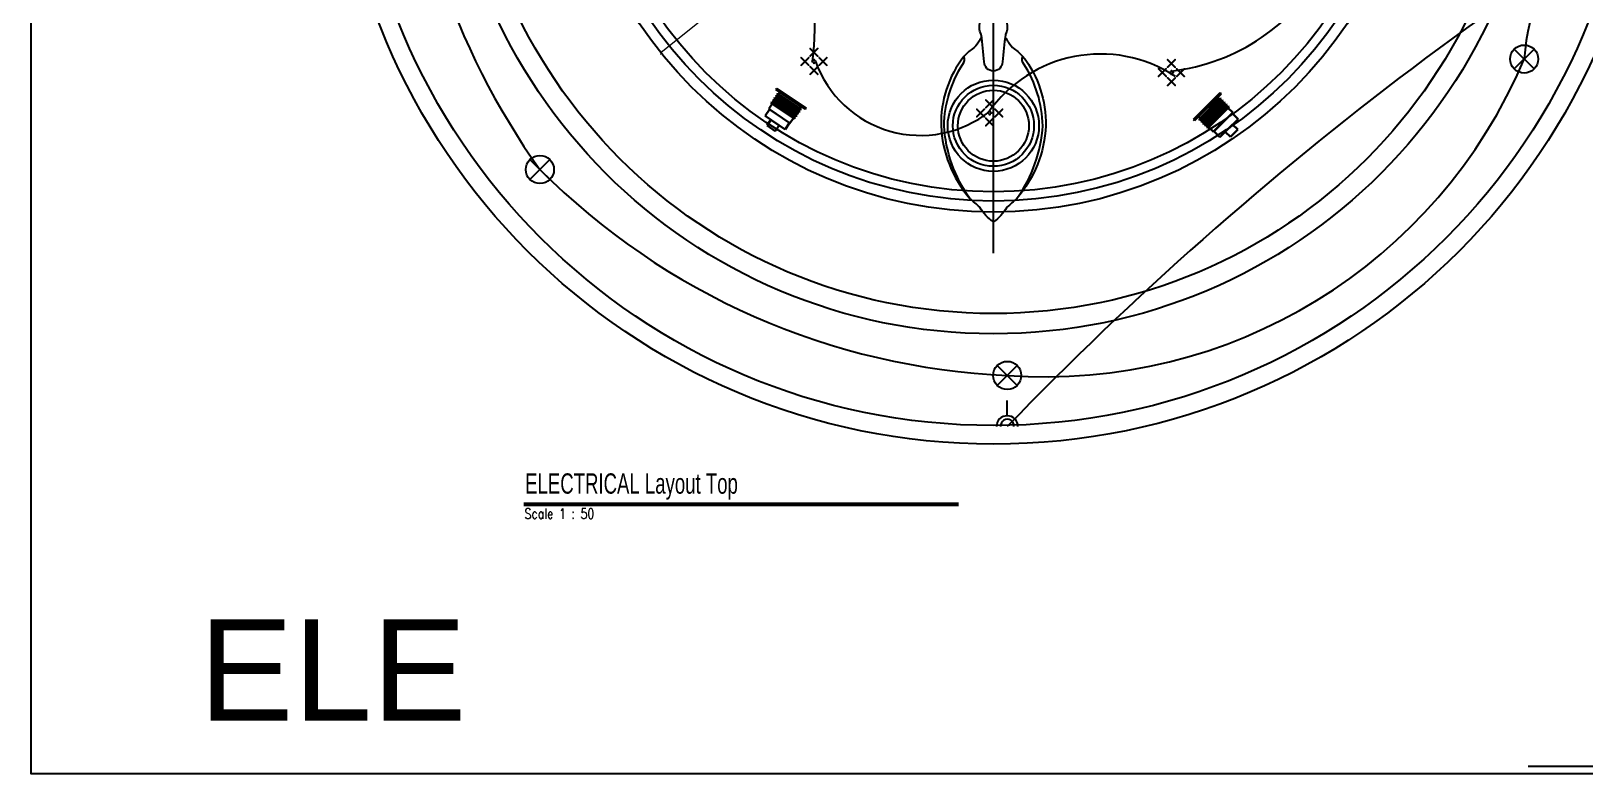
# Model space of a CAD drawing. Header units: millimetres. Extents: x -73920 to 111210, y -48963 to 87920.
# Drawn here: x -73920 to -58591, y 47069 to 54395 of the extents above; entities that cross this region are included whole.
import ezdxf
from ezdxf.lldxf.tags import DXFTag

# ---------------------------------------------------------------- set-up
doc = ezdxf.new("R2010")
doc.units = ezdxf.units.MM
doc.header["$LTSCALE"] = 100
doc.header["$MEASUREMENT"] = 0
doc.linetypes.add('DOT2', pattern=[0.125, 0, -0.125])
doc.layers.add('A-DIM', color=76, linetype='Continuous', lineweight=0)
doc.layers.add('EL_Power', color=1, linetype='SOCKET_LINE', lineweight=30)
for name, color, linetype in [('A3-DIM-INT', 3, 'Continuous'), ('dwgmodels.com', 250, 'Continuous'), ('E-LIGHT', 6, 'Continuous'), ('ELEKTRO', 2, 'Continuous'), ('LANDSCAPE', 41, 'Continuous'), ('text', 5, 'Continuous'), ('water', 150, 'DOT2'), ('WIRE1', 2, 'Continuous')]:
    doc.layers.add(name, color=color, linetype=linetype)
doc.styles.add('50', font='arial.ttf', dxfattribs={"height": 150})
doc.styles.add('DIM50', font='simplex.shx', dxfattribs={"width": 0.85, "height": 100})
doc.styles.add('W-100', font='SIMPLEX.SHX', dxfattribs={"width": 0.8, "height": 100})
tags = doc.linetypes.add('DASHED2', pattern=[0.375, 0.25, -0.125]).pattern_tags.tags
tags[6:7] = [DXFTag(74, 4), DXFTag(75, 0), DXFTag(340, '0'), DXFTag(46, 1.0), DXFTag(50, 0.0), DXFTag(44, 0.0), DXFTag(45, 0.0)]
tags[4:5] = [DXFTag(74, 4), DXFTag(75, 0), DXFTag(340, '0'), DXFTag(46, 1.0), DXFTag(50, 0.0), DXFTag(44, 0.0), DXFTag(45, 0.0)]
doc.linetypes.add('SOCKET_LINE', pattern='A,0.5,-0.2,["S",Standard,S=0.1,R=0,X=-0.1,Y=-0.05],-0.25', length=0.95)
doc.dimstyles.new('DIM50', dxfattribs={"dimtxt": 50, "dimasz": 2, "dimexe": 25, "dimexo": 20, "dimgap": 50, "dimtad": 1, "dimdec": 0, "dimzin": 0, "dimdsep": 46, "dimtxsty": 'DIM50', "dimblk": 'Tick', "dimcen": 0.09, "dimdle": 25, "dimclrd": 256, "dimclre": 256, "dimclrt": 1, "dimadec": 0, "dimazin": 0, "dimtfac": 1, "dimtdec": 0, "dimtix": 1, "dimtmove": 2, "dimatfit": 3, "dimldrblk": 'Tick', "dimfxl": 1, "dimtolj": 1, "dimtzin": 0, "dimlwd": 5, "dimarcsym": 0})

# ---------------------------------------------------------------- blocks, each defined once
blk = doc.blocks.new('Tick')
at = {"const_width": 4}
blk.add_lwpolyline([(-7.1, -7.1), (7.1, 7.1)], dxfattribs=at)
blk = doc.blocks.new('*D285')
at = {"layer": 'A-DIM', "lineweight": 5, "transparency": 16777216}
for p, q in [((-64408, 56835), (-65866, 55663)), ((-67707, 54183), (-66231, 55370))]:
    blk.add_line(p, q, dxfattribs=at)
at = {"layer": 'DEFPOINTS', "color": 0, "lineweight": 25, "transparency": 16777216}
for p in [(-64427, 56820), (-67709, 54182)]:
    blk.add_point(p, dxfattribs=at)
at = {"layer": 'A-DIM', "lineweight": 5, "transparency": 16777216, "xscale": 2, "yscale": 2, "zscale": 2, "rotation": 218.7909745204203}
blk.add_blockref('Tick', (-67709, 54182), dxfattribs=at)
at = {"layer": 'A-DIM', "color": 1, "transparency": 16777216, "insert": (-66048, 55517), "char_height": 100, "attachment_point": 5, "rotation": 38.791, "style": 'DIM50'}
blk.add_mtext('\\A1;R4210', dxfattribs=at)
blk = doc.blocks.new('1-A')
for points, const_width in [([(-0.129, 0.131), (0.111, 0.371, -1), (0.133, 0.35), (-0.107, 0.11, -1)], 0.03), ([(-0.129, 0.35), (0.111, 0.11, 1), (0.133, 0.131), (-0.107, 0.371, 1)], 0.03), ([(-0.022, 0, 1), (0.022, 0, 1)], 0.036)]:
    blk.add_lwpolyline(points, format="xyb", close=True, dxfattribs=dict(const_width=const_width))
blk = doc.blocks.new('dl')
at = {"layer": 'E-LIGHT', "linetype": 'DASHED2', "xscale": -1}
for p, rotation in [((-0.05, 0.028), 90), ((0, -0.022), 180)]:
    blk.add_blockref('1-A', p, dxfattribs=dict(at, rotation=rotation))
at = {"layer": 'E-LIGHT', "linetype": 'DASHED2'}
blk.add_blockref('1-A', (0, 0.078), dxfattribs=at)
at = {"layer": 'E-LIGHT', "linetype": 'DASHED2', "rotation": 270}
blk.add_blockref('1-A', (0.05, 0.028), dxfattribs=at)
blk = doc.blocks.new('A$C491C4D06')
at = {"color": 0}
for p, q in [((21.6, 94.2), (46.5, 94.2)), ((21.6, 17.8), (21.6, 94.2)), ((46.5, 96.4), (66.2, 96.4)), ((46.5, 15.6), (46.5, 96.4)), ((46.5, 94.2), (46.5, 17.8)), ((65.9, 96.4), (66.2, 96.4)), ((66.2, 101.4), (70.1, 98.2)), ((66.2, 10.6), (66.2, 101.4)), ((66.2, 96.4), (66.2, 15.6)), ((70.1, 98.2), (70.1, 13.8)), ((70.1, 96.4), (74.5, 96.4)), ((74.5, 101.4), (78.4, 98.2)), ((74.5, 10.6), (74.5, 101.4)), ((78.4, 98.2), (78.4, 13.8)), ((78.4, 96.4), (82.8, 96.4)), ((82.8, 101.4), (86.8, 98.2)), ((82.8, 10.6), (82.8, 101.4)), ((86.8, 98.2), (86.8, 13.8)), ((86.8, 96.4), (91.2, 96.4)), ((91.2, 101.4), (95.1, 98.2)), ((91.2, 10.6), (91.2, 101.4)), ((95.1, 98.2), (95.1, 13.8)), ((95.1, 96.4), (99.5, 96.4)), ((99.5, 101.4), (103.4, 98.2)), ((99.5, 10.6), (99.5, 101.4)), ((103.4, 98.2), (103.4, 13.8)), ((103.4, 96.4), (110.1, 96.4)), ((110.1, 112), (114.3, 112)), ((110.1, 0), (110.1, 112)), ((114.3, 112), (114.3, 0)), ((0, 71.4), (21.6, 71.4)), ((0, 40.6), (0, 71.4)), ((21.6, 71.4), (21.6, 40.6)), ((21.6, 40.6), (0, 40.6)), ((46.5, 17.8), (21.6, 17.8)), ((66.2, 15.6), (46.5, 15.6)), ((65.9, 15.6), (66.2, 15.6)), ((70.1, 13.8), (66.2, 10.6)), ((70.1, 15.6), (74.5, 15.6)), ((78.4, 13.8), (74.5, 10.6)), ((78.4, 15.6), (82.8, 15.6)), ((86.8, 13.8), (82.8, 10.6)), ((86.8, 15.6), (91.2, 15.6)), ((95.1, 13.8), (91.2, 10.6)), ((95.1, 15.6), (99.5, 15.6)), ((103.4, 13.8), (99.5, 10.6)), ((103.4, 15.6), (110.1, 15.6)), ((114.3, 0), (110.1, 0))]:
    blk.add_line(p, q, dxfattribs=at)
blk = doc.blocks.new('double socket')
at = {"layer": 'ELEKTRO', "color": 0, "ltscale": 7}
blk.add_line((0, 175), (0, 0), dxfattribs=at)
at = {"layer": 'ELEKTRO', "color": 0, "ltscale": 50}
for centre, radius, start, end in [((0, 298), 123, 180, 0), ((-1, 292), 76.8, 176.1356, 3.8644)]:
    blk.add_arc(centre, radius, start, end, dxfattribs=at)

msp = doc.modelspace()

# ---------------------------------------------------------------- linework, layer by layer
at = {"layer": 'A3-DIM-INT', "color": 1, "linetype": 'Continuous'}
for p, q in [((-59288.37532211, 54217.10592713), (-59092.56642198, 54021.2970267)), ((-59288.37532211, 54021.2970267), (-59092.56642198, 54217.10592713)), ((-68998.37532211, 53127.10592713), (-68802.56642198, 52931.2970267)), ((-68998.37532211, 52931.2970267), (-68802.56642198, 53127.10592713)), ((-64388.37532211, 51097.10592713), (-64192.56642198, 50901.2970267)), ((-64388.37532211, 50901.2970267), (-64192.56642198, 51097.10592713))]:
    msp.add_line(p, q, dxfattribs=at)
for centre in [(-59190.47087202, 54119.20147678), (-68900.47087202, 53029.20147678), (-64290.47087202, 50999.20147678)]:
    msp.add_circle(centre, 138.45780119, dxfattribs=at)
at = {"layer": 'LANDSCAPE', "color": 7}
for points in [[(-64289.64601298, 54427.7388648, -0.1275619677), (-64306.95225257, 54361.00803662, 0.0149059097), (-64336.95225257, 54091.10210639, -1), (-64516.95225257, 54091.10210639, 0.0149059097), (-64546.95225257, 54361.00803662, -0.1275619677), (-64564.25849216, 54427.7388648, -0.1899156137), (-64503.07613045, 54597.20747187, -0.1942838663), (-64426.95225257, 54635.10002894, -0.1942838663), (-64350.82837469, 54597.20747187, -0.1899156137)], [(-64728.59182811, 54067.73981756, 0.3000973777), (-64718.745776, 54144.64578453, 0.1714828018), (-64943.13675616, 53461.35771919, 0.167497846), (-64659.88209873, 52745.52085357, -0.1393807645), (-64913.9171695, 53461.35771919, -0.1371064545)], [(-64125.31267704, 54067.73981756, -0.3000973777), (-64135.15872915, 54144.64578453, -0.1714828018), (-63910.76774899, 53461.35771919, -0.167497846), (-64194.02240642, 52745.52085357, 0.1393807645), (-63939.98733564, 53461.35771919, 0.1371064545)]]:
    msp.add_lwpolyline(points, format="xyb", close=True, dxfattribs=at)
for points in [[(-64542.93221738, 54331.90897978, 0.0395976592), (-64575.28588426, 54284.46356732, -0.0811891049), (-64633.17749365, 54219.51534756, 0.0685083897), (-64718.74577599, 54144.64578454)], [(-64310.97228776, 54331.90897978, -0.0395976592), (-64278.61862089, 54284.46356732, 0.0811891049), (-64220.7270115, 54219.51534756, -0.0685083897), (-64135.15872915, 54144.64578454)], [(-64194.02240642, 52745.52085357, -0.0201695103), (-64294.66114554, 52657.71854101, -0.1219330854), (-64426.95225257, 52512.59100742, -0.1219330854), (-64559.2433596, 52657.71854101, -0.0201695103), (-64659.88209872, 52745.52085357)]]:
    msp.add_lwpolyline(points, format="xyb", dxfattribs=at)
for centre, radius in [((-64427.26779039, 56819.6290355), 6497.92754515), ((-64427.26788635, 56821.42599239), 6316.20420353), ((-64427.26779039, 56819.6290355), 5410.21648926), ((-64427.26779039, 56819.6290355), 5210.21648926), ((-64427.26538627, 56819.62461769), 4210.21648925), ((-64427.26538627, 56819.62461769), 4010.21648928), ((-64426.95225257, 53461.35771919), 450), ((-64426.95225257, 53461.35771919), 400), ((-64426.95225257, 53461.35771919), 350)]:
    msp.add_circle(centre, radius, dxfattribs=at)
at = {"layer": 'text', "color": 4}
for p, q in [((-64770.14355565, 49734.64539008), (-69058.89762632, 49734.64539008)), ((-64769.5784482, 49717.88396803), (-69058.89762632, 49717.88396803))]:
    msp.add_line(p, q, dxfattribs=at)
at = {"layer": 'water', "color": 7, "linetype": 'ByBlock', "lineweight": 25}
msp.add_line((-64427.26788635, 52204.31165361), (-64427.26788635, 56821.42599239), dxfattribs=at)
at = {"layer": 'water', "color": 0, "linetype": 'ByBlock', "lineweight": 25}
msp.add_lwpolyline([(-73920.47087204, 65049.20147692), (-47830.47087204, 65049.20147692), (-47830.47087204, 47069.20147692), (-73920.47087204, 47069.20147692)], close=True, dxfattribs=at)
at = {"layer": 'water', "color": 6, "linetype": 'ByBlock', "lineweight": 25}
msp.add_circle((-64426.63259907, 56824.76700361), 4106.16172703, dxfattribs=at)
for centre, radius, start, end in [((-62961.73350462, 57273.7372685), 7299.63599134, 180.899043016215, 215.554159886736), ((-68767.24325434, 54443.80887737), 2578.50101755, 352.2456627635, 67.89394991966), ((-62903.93121652, 55990.80370281), 2003.14825335, 276.69781109061, 26.03418034799), ((-57070.01917972, 53971.01993213), 2125.62300272, 99.21650860268, 176.00255129543), ((-63369.80624412, 52819.55161418), 1349.24974612, 56.77940508283, 145.27899659176), ((-63913.58613723, 56111.40912172), 5126.08126235, 265.78363943176, 337.13000728724), ((-65145.90601974, 54465.58208173), 1099.57253405, 199.64572423178, 308.36884016265), ((-63993.32118993, 57923.5167644), 6930.68828732, 224.924974862557, 267.542719804558)]:
    msp.add_arc(centre, radius, start, end, dxfattribs=at)
at = {"layer": 'water', "color": 1, "linetype": 'ByBlock', "lineweight": 25}
msp.add_arc((-39783.74263492, 26809.5201265), 34081.87968484, 118.029813704747, 135.976471543336, dxfattribs=at)
at = {"layer": 'WIRE1', "color": 8, "linetype": 'Continuous', "ltscale": 100}
msp.add_line((-59150.61395075, 47144.12926744, 1896.64205624), (-56678.55412395, 47144.12926744, 1896.64205624), dxfattribs=at)

# ---------------------------------------------------------------- block references
at = {"layer": 'dwgmodels.com', "color": 1, "xscale": 0.8617747709705579, "yscale": 0.8617747709608499, "zscale": 0.8617747709956388, "rotation": 180}
msp.add_blockref('double socket', (-64290.4708718, 50751.81301295), dxfattribs=at)
at = {"layer": 'E-LIGHT', "xscale": 308.4902718693218, "yscale": 308.4902718693218, "zscale": 308.4902718693218, "rotation": 270}
for p in [(-66205.53407258, 54095.90221023), (-62678.93616606, 53985.90221023), (-64472.01545312, 53588.05845249)]:
    msp.add_blockref('dl', p, dxfattribs=at)
at = {"layer": 'EL_Power', "color": 6}
for p, xscale, yscale, zscale, rotation in [((-66473.97278937, 53338.9773631), 3.114509533787894, 3.114509533676534, 3.114509533767178, 56.07020257694105), ((-61920.64362678, 53518.8727845), 3.314681597336692, 3.314681597218176, 3.314681597314645, 134.9999999990017)]:
    msp.add_blockref('A$C491C4D06', p, dxfattribs=dict(at, xscale=xscale, yscale=yscale, zscale=zscale, rotation=rotation))

# ---------------------------------------------------------------- texts
at = {"layer": 'text', "color": 4, "attachment_point": 7, "style": 'W-100'}
for s, insert, char_height in [('{\\fArial Narrow|b0|i0|c0|p34;ELECTRICAL Layout Top}', (-69045.99604704, 49772.70563376), 200.0000274453), ('{\\Fromans|c0;Scale 1 : 50}', (-69052.44683668, 49585.64206421), 100.0000137227)]:
    msp.add_mtext(s, dxfattribs=dict(at, insert=insert, char_height=char_height))
at = {"layer": 'water', "color": 1, "linetype": 'ByBlock', "lineweight": 25, "insert": (-72264.8179064, 48594.44319637), "char_height": 1000, "attachment_point": 1, "style": '50'}
msp.add_mtext_dynamic_manual_height_columns('ELE', width=600, gutter_width=250, heights=[0], dxfattribs=at)

# ---------------------------------------------------------------- dimensions: what is measured, and where the dimension line sits
at = {"layer": 'A-DIM', "color": 7}
dim = msp.add_radius_dim(center=(-64427.26779039, 56819.6290355), mpoint=(-67708.86487122, 54182.00823534), dimstyle='DIM50', dxfattribs=at)
dim.commit()
dim.dimension.update_dxf_attribs({"geometry": '*D285', "text_midpoint": (-66048.40245914, 55516.62369486), "dimtype": 164})

doc.saveas('drawing.dxf')
